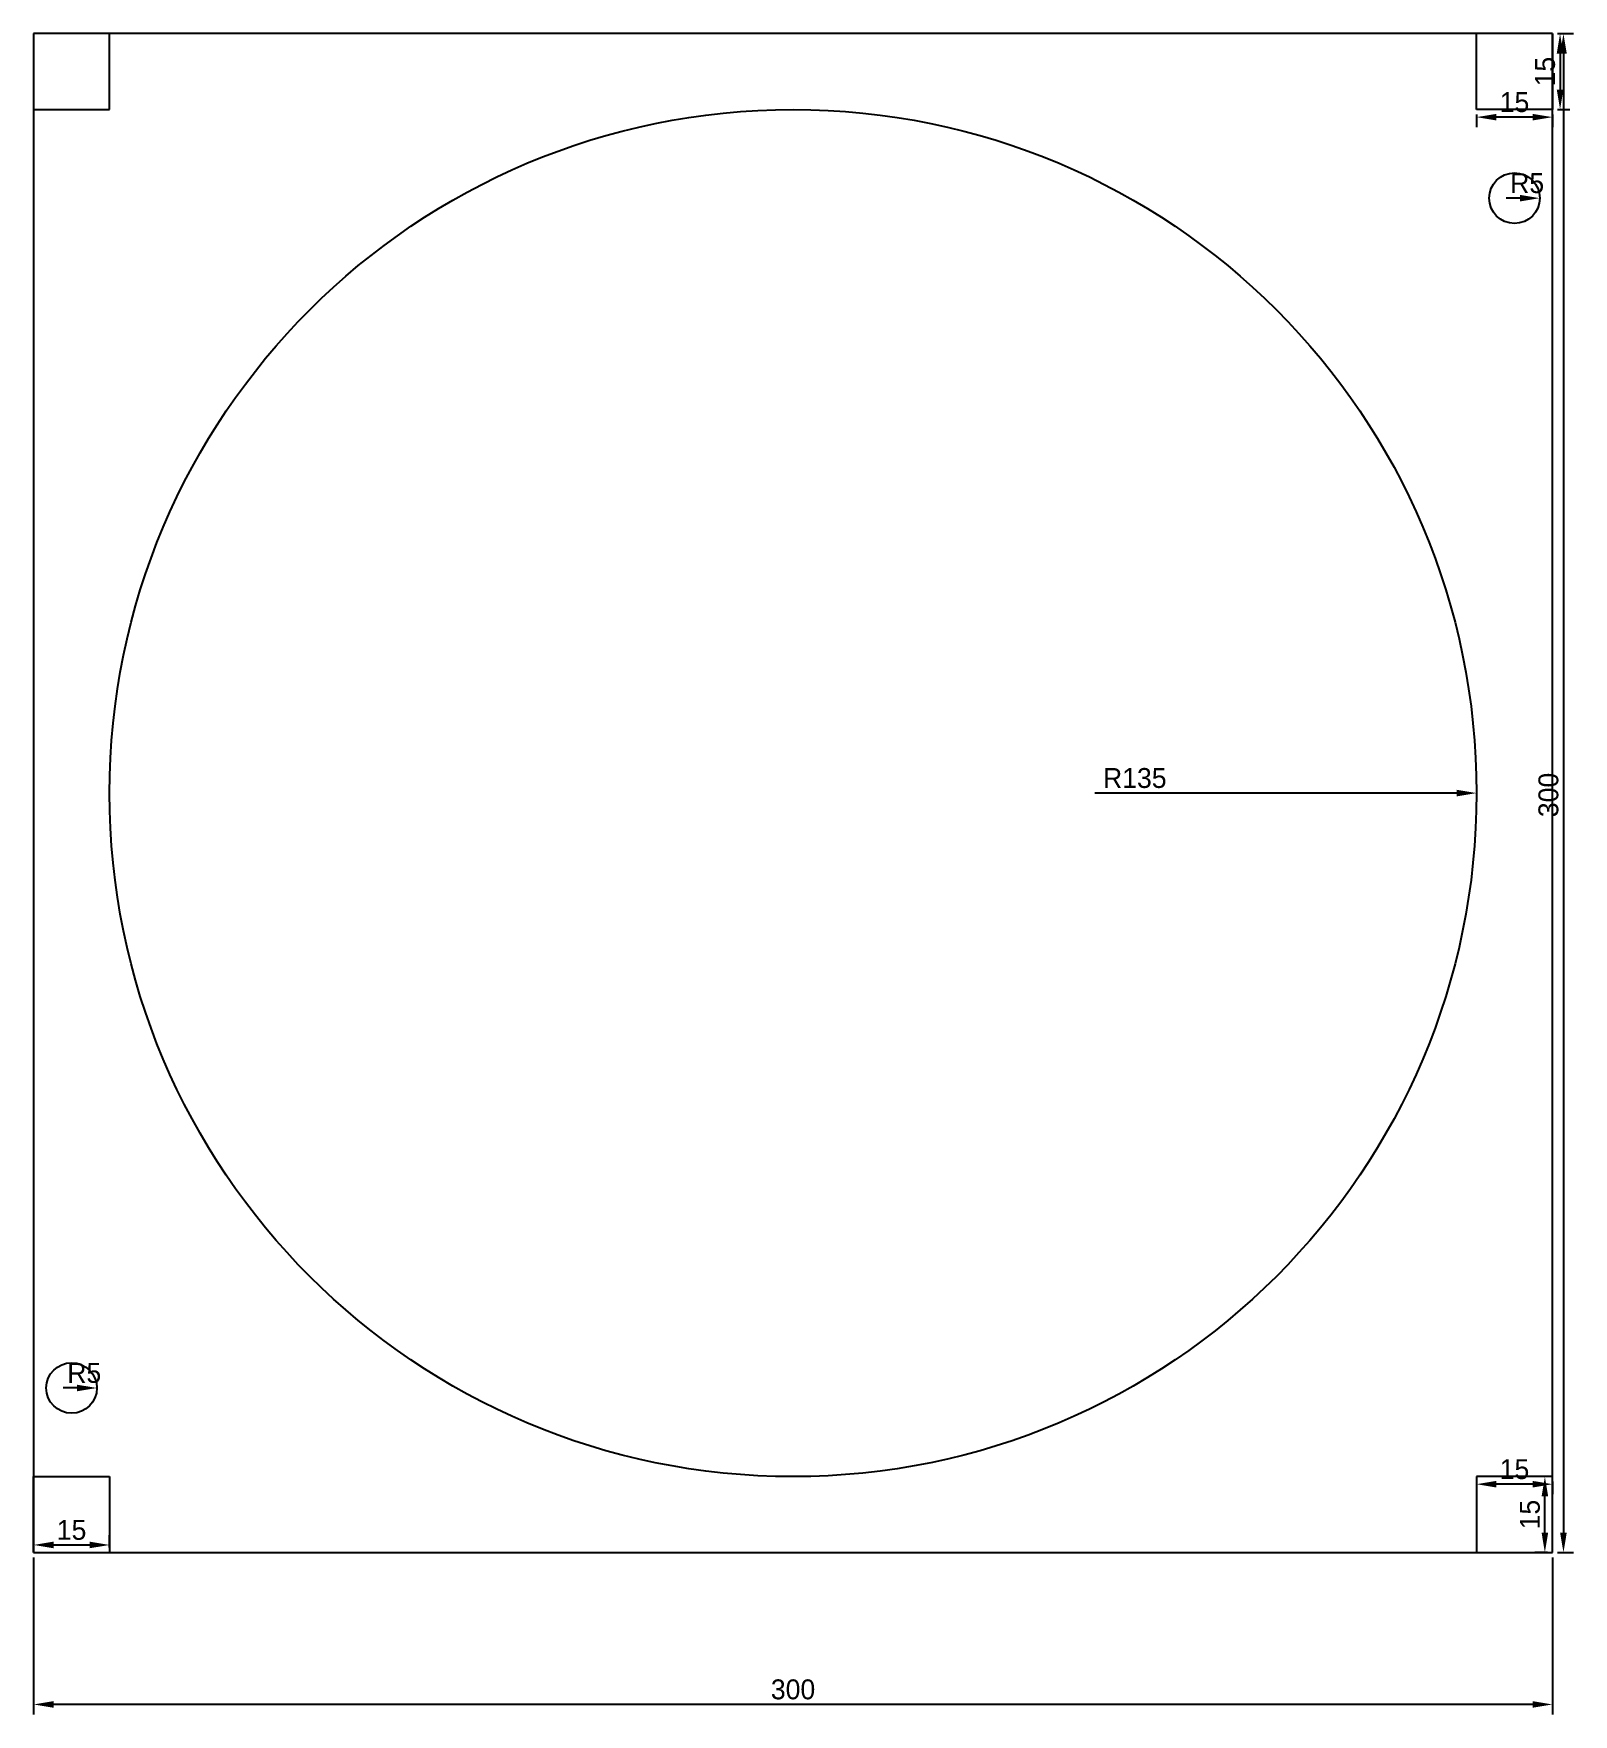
# Model space of a CAD drawing. Header units: millimetres. Extents: x -150 to 154, y -182 to 150.
import ezdxf

# ---------------------------------------------------------------- set-up
doc = ezdxf.new("R2010")
doc.units = ezdxf.units.MM
doc.layers.add('Dimensions', color=7, linetype='Continuous')
doc.layers.add('草图平面 01', color=7, linetype='Continuous')
doc.dimstyles.new('ISO-25', dxfattribs={"dimtxt": 2.5, "dimasz": 2.5, "dimexe": 1.25, "dimexo": 0.625, "dimtad": 1, "dimtxsty": 'Standard', "dimcen": 2.5, "dimadec": 0, "dimazin": 0, "dimtfac": 1, "dimtmove": 0, "dimatfit": 3, "dimfxl": 1, "dimarcsym": 0})

# ---------------------------------------------------------------- blocks, each defined once
blk = doc.blocks.new('*D1')
at = {"layer": 'Defpoints', "color": 0}
for p in [(150, 150), (150, -150), (152.17, -150)]:
    blk.add_point(p, dxfattribs=at)
at = {"layer": 'Dimensions', "color": 140, "lineweight": -2}
for p, q in [((150.98, 150), (154.13, 150)), ((152.17, 146.07), (152.17, -146.07)), ((150.98, -150), (154.13, -150))]:
    blk.add_line(p, q, dxfattribs=at)
at = {"layer": 'Dimensions', "color": 140}
for points in [[(152.82, 146.07), (151.51, 146.07), (152.17, 150)], [(151.51, -146.07), (152.82, -146.07), (152.17, -150)]]:
    blk.add_solid(points, dxfattribs=at)
at = {"layer": 'Dimensions', "color": 140, "insert": (149.22, -0.37), "char_height": 3.929, "attachment_point": 5, "rotation": 90}
blk.add_mtext('300', dxfattribs=at)
blk = doc.blocks.new('*D2')
at = {"layer": 'Defpoints', "color": 0}
for p in [(135, -135), (150, -135), (135, -136.5)]:
    blk.add_point(p, dxfattribs=at)
at = {"layer": 'Dimensions', "color": 140, "lineweight": -2}
for p, q in [((135, -135.98), (135, -138.46)), ((150, -135.98), (150, -138.46)), ((146.07, -136.5), (138.93, -136.5))]:
    blk.add_line(p, q, dxfattribs=at)
at = {"layer": 'Dimensions', "color": 140}
for points in [[(138.93, -135.85), (138.93, -137.15), (135, -136.5)], [(146.07, -137.15), (146.07, -135.85), (150, -136.5)]]:
    blk.add_solid(points, dxfattribs=at)
at = {"layer": 'Dimensions', "color": 140, "insert": (142.5, -133.55), "char_height": 3.929, "attachment_point": 5}
blk.add_mtext('15', dxfattribs=at)
blk = doc.blocks.new('*D3')
at = {"layer": 'Defpoints', "color": 0}
for p in [(148.5, -135), (150, -135), (150, -150)]:
    blk.add_point(p, dxfattribs=at)
at = {"layer": 'Dimensions', "color": 140, "lineweight": -2}
for p, q in [((149.02, -135), (146.54, -135)), ((148.5, -146.07), (148.5, -138.93)), ((149.02, -150), (146.54, -150))]:
    blk.add_line(p, q, dxfattribs=at)
at = {"layer": 'Dimensions', "color": 140}
for points in [[(149.15, -138.93), (147.85, -138.93), (148.5, -135)], [(147.85, -146.07), (149.15, -146.07), (148.5, -150)]]:
    blk.add_solid(points, dxfattribs=at)
at = {"layer": 'Dimensions', "color": 140, "insert": (145.55, -142.5), "char_height": 3.929, "attachment_point": 5, "rotation": 90}
blk.add_mtext('15', dxfattribs=at)
blk = doc.blocks.new('*D4')
at = {"layer": 'Defpoints', "color": 0}
for p in [(-150, -150), (150, -150), (-150, -180)]:
    blk.add_point(p, dxfattribs=at)
at = {"layer": 'Dimensions', "color": 140, "lineweight": -2}
for p, q in [((-150, -150.98), (-150, -181.96)), ((150, -150.98), (150, -181.96)), ((146.07, -180), (-146.07, -180))]:
    blk.add_line(p, q, dxfattribs=at)
at = {"layer": 'Dimensions', "color": 140}
for points in [[(-146.07, -179.35), (-146.07, -180.65), (-150, -180)], [(146.07, -180.65), (146.07, -179.35), (150, -180)]]:
    blk.add_solid(points, dxfattribs=at)
at = {"layer": 'Dimensions', "color": 140, "insert": (0, -177.05), "char_height": 3.929, "attachment_point": 5}
blk.add_mtext('300', dxfattribs=at)
blk = doc.blocks.new('*D5')
at = {"layer": 'Defpoints', "color": 0}
for p in [(150, 150), (150, 135), (151.5, 135)]:
    blk.add_point(p, dxfattribs=at)
at = {"layer": 'Dimensions', "color": 140, "lineweight": -2}
for p, q in [((150.98, 150), (153.46, 150)), ((151.5, 146.07), (151.5, 138.93)), ((150.98, 135), (153.46, 135))]:
    blk.add_line(p, q, dxfattribs=at)
at = {"layer": 'Dimensions', "color": 140}
for points in [[(152.15, 146.07), (150.85, 146.07), (151.5, 150)], [(150.85, 138.93), (152.15, 138.93), (151.5, 135)]]:
    blk.add_solid(points, dxfattribs=at)
at = {"layer": 'Dimensions', "color": 140, "insert": (148.55, 142.5), "char_height": 3.929, "attachment_point": 5, "rotation": 90}
blk.add_mtext('15', dxfattribs=at)
blk = doc.blocks.new('*D6')
at = {"layer": 'Defpoints', "color": 0}
for p in [(135, 135), (135, 133.5), (150, 135)]:
    blk.add_point(p, dxfattribs=at)
at = {"layer": 'Dimensions', "color": 140, "lineweight": -2}
for p, q in [((135, 134.02), (135, 131.54)), ((146.07, 133.5), (138.93, 133.5)), ((150, 134.02), (150, 131.54))]:
    blk.add_line(p, q, dxfattribs=at)
at = {"layer": 'Dimensions', "color": 140}
for points in [[(138.93, 134.15), (138.93, 132.85), (135, 133.5)], [(146.07, 132.85), (146.07, 134.15), (150, 133.5)]]:
    blk.add_solid(points, dxfattribs=at)
at = {"layer": 'Dimensions', "color": 140, "insert": (142.5, 136.45), "char_height": 3.929, "attachment_point": 5}
blk.add_mtext('15', dxfattribs=at)
blk = doc.blocks.new('*D7')
at = {"layer": 'Defpoints', "color": 0}
for p in [(-135, -148.5), (-150, -150), (-135, -150)]:
    blk.add_point(p, dxfattribs=at)
at = {"layer": 'Dimensions', "color": 140, "lineweight": -2}
for p, q in [((-150, -149.02), (-150, -146.54)), ((-146.07, -148.5), (-138.93, -148.5)), ((-135, -149.02), (-135, -146.54))]:
    blk.add_line(p, q, dxfattribs=at)
at = {"layer": 'Dimensions', "color": 140}
for points in [[(-146.07, -147.85), (-146.07, -149.15), (-150, -148.5)], [(-138.93, -149.15), (-138.93, -147.85), (-135, -148.5)]]:
    blk.add_solid(points, dxfattribs=at)
at = {"layer": 'Dimensions', "color": 140, "insert": (-142.5, -145.55), "char_height": 3.929, "attachment_point": 5}
blk.add_mtext('15', dxfattribs=at)
blk = doc.blocks.new('*D8')
at = {"layer": 'Defpoints', "color": 0}
for p in [(142.5, 117.5), (147.5, 117.5)]:
    blk.add_point(p, dxfattribs=at)
at = {"layer": 'Dimensions', "color": 140, "lineweight": -2}
blk.add_line((143.57, 117.5), (140.84, 117.5), dxfattribs=at)
at = {"layer": 'Dimensions', "color": 140}
blk.add_solid([(143.57, 116.85), (143.57, 118.15), (147.5, 117.5)], dxfattribs=at)
at = {"layer": 'Dimensions', "color": 140, "insert": (145, 120.45), "char_height": 3.929, "attachment_point": 5}
blk.add_mtext('R5', dxfattribs=at)
blk = doc.blocks.new('*D9')
at = {"layer": 'Defpoints', "color": 0}
for p in [(-142.5, -117.5), (-137.5, -117.5)]:
    blk.add_point(p, dxfattribs=at)
at = {"layer": 'Dimensions', "color": 140, "lineweight": -2}
blk.add_line((-141.43, -117.5), (-144.16, -117.5), dxfattribs=at)
at = {"layer": 'Dimensions', "color": 140}
blk.add_solid([(-141.43, -118.15), (-141.43, -116.85), (-137.5, -117.5)], dxfattribs=at)
at = {"layer": 'Dimensions', "color": 140, "insert": (-140, -114.55), "char_height": 3.929, "attachment_point": 5}
blk.add_mtext('R5', dxfattribs=at)
blk = doc.blocks.new('*D10')
at = {"layer": 'Defpoints', "color": 0}
for p in [(0, 0), (135, 0)]:
    blk.add_point(p, dxfattribs=at)
at = {"layer": 'Dimensions', "color": 140, "lineweight": -2}
blk.add_line((131.07, 0), (59.6, 0), dxfattribs=at)
at = {"layer": 'Dimensions', "color": 140}
blk.add_solid([(131.07, -0.65), (131.07, 0.65), (135, 0)], dxfattribs=at)
at = {"layer": 'Dimensions', "color": 140, "insert": (67.5, 2.95), "char_height": 3.929, "attachment_point": 5}
blk.add_mtext('R135', dxfattribs=at)

msp = doc.modelspace()

# ---------------------------------------------------------------- linework, layer by layer
at = {"layer": '草图平面 01'}
for p, q in [((150, 150), (-150, 150)), ((-150, 150), (-150, -150)), ((-150, 150), (-150, 135)), ((-135, 135), (-135, 150)), ((135, 135), (135, 150)), ((150, 150), (150, 135)), ((150, -150), (150, 150)), ((-150, 135), (-135, 135)), ((150, 135), (135, 135)), ((-150, -150), (-150, -135)), ((-150, -135), (-135, -135)), ((-135, -135), (-135, -150)), ((135, -135), (135, -150)), ((150, -135), (135, -135)), ((150, -150), (150, -135)), ((-150, -150), (-135, -150)), ((-150, -150), (150, -150))]:
    msp.add_line(p, q, dxfattribs=at)
for centre, radius in [((0, 0), 135), ((142.5, 117.5), 5), ((-142.5, -117.5), 5)]:
    msp.add_circle(centre, radius, dxfattribs=at)

# ---------------------------------------------------------------- dimensions: what is measured, and where the dimension line sits
at = {"layer": 'Dimensions'}
for base, p1, p2, angle, picture, middle in [((151.5, 135), (150, 150), (150, 135), 270, '*D5', (151.5, 142.5)), ((152.1668, -150), (150, 150), (150, -150), 270, '*D1', (152.1668, -0.3699)), ((135, 133.5), (150, 135), (135, 135), 180, '*D6', (142.5, 133.5)), ((135, -136.5), (150, -135), (135, -135), 180, '*D2', (142.5, -136.5)), ((148.5, -135), (150, -150), (150, -135), 90, '*D3', (148.5, -142.5)), ((-135, -148.5), (-150, -150), (-135, -150), 0, '*D7', (-142.5, -148.5)), ((-150, -180), (150, -150), (-150, -150), 180, '*D4', (0, -180))]:
    dim = msp.add_linear_dim(base=base, p1=p1, p2=p2, angle=angle, dimstyle='ISO-25', override={"dimscale": 1.571429, "dimdec": 3, "dimzin": 8, "dimlunit": 2, "dimclrd": 140, "dimclre": 140, "dimclrt": 140}, dxfattribs=at)
    dim.commit()
    dim.dimension.update_dxf_attribs({"geometry": picture, "text_midpoint": middle, "dimtype": 161})
for center, mpoint, picture, middle in [((142.5, 117.5), (147.5, 117.5), '*D8', (145, 117.5)), ((0, 0), (135, 0), '*D10', (67.5, 0)), ((-142.5, -117.5), (-137.5, -117.5), '*D9', (-140, -117.5))]:
    dim = msp.add_radius_dim(center=center, mpoint=mpoint, dimstyle='ISO-25', override={"dimscale": 1.571429, "dimdec": 3, "dimzin": 8, "dimlunit": 2, "dimclrd": 140, "dimclre": 140, "dimclrt": 140}, dxfattribs=at)
    dim.commit()
    dim.dimension.update_dxf_attribs({"geometry": picture, "text_midpoint": middle, "dimtype": 164})

doc.saveas('drawing.dxf')
